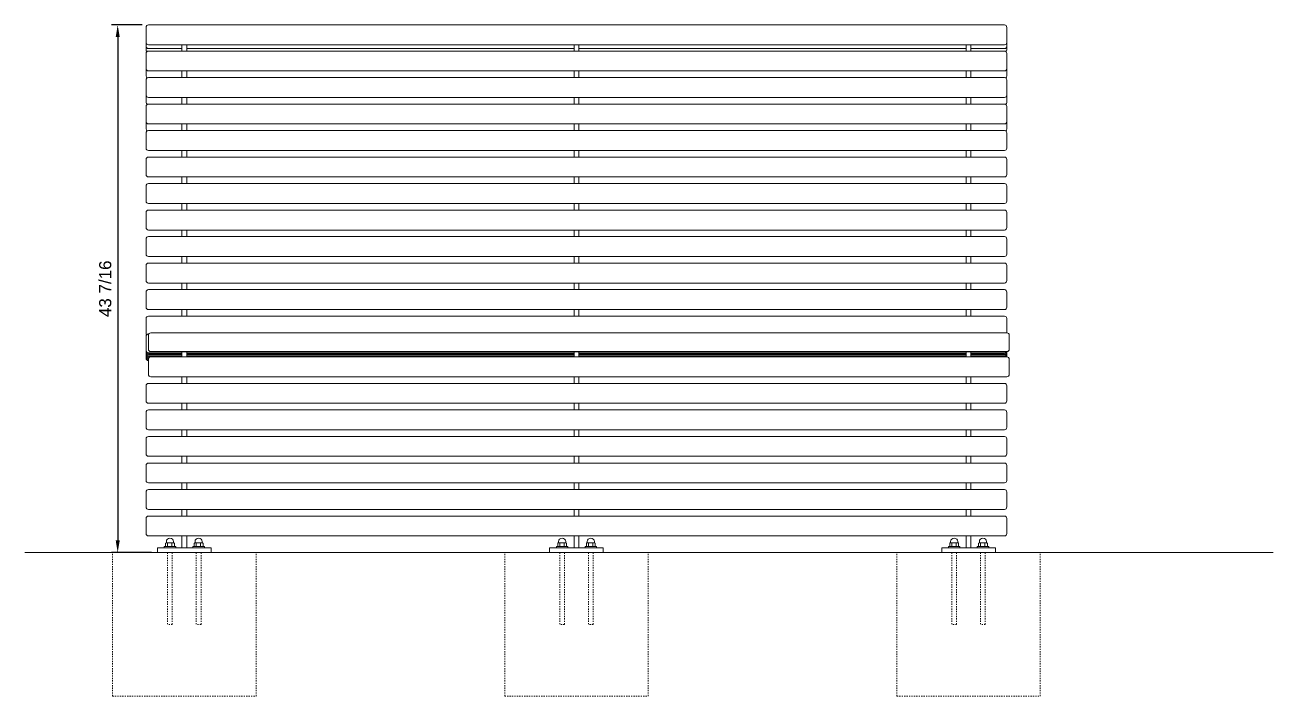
# Model space of a CAD drawing. Header units: inches. Extents: x -2 to 178, y 1 to 131.
# Drawn here: x -2.1 to 100.7, y 76.1 to 131.4 of the extents above; entities that cross this region are included whole.
import ezdxf

# ---------------------------------------------------------------- set-up
doc = ezdxf.new("R2010")
doc.units = ezdxf.units.IN
doc.linetypes.add('HIDDEN', pattern=[1.905, 1.27, -0.635])
for name, color, linetype, lineweight in [('ZANO_R', 7, 'Continuous', 0), ('ZANO_R_przerywana', 250, 'HIDDEN', 0), ('ZANO_W', 1, 'Continuous', 0)]:
    doc.layers.add(name, color=color, linetype=linetype, lineweight=lineweight)
doc.styles.get("Standard").update_dxf_attribs({"font": 'ARIALUNI.TTF'})
doc.dimstyles.new('amerykanie', dxfattribs={"dimtxt": 50, "dimasz": 50, "dimexe": 0.5, "dimexo": 0.5, "dimgap": 1, "dimtad": 1, "dimdec": 0, "dimzin": 0, "dimlunit": 5, "dimtxsty": 'Standard', "dimcen": 0.09, "dimclrd": 1, "dimclre": 1, "dimclrt": 1, "dimazin": 0, "dimtfac": 1, "dimtdec": 0, "dimtmove": 0, "dimatfit": 3, "dimfxl": 1, "dimtzin": 0, "dimarcsym": 1})

# ---------------------------------------------------------------- blocks, each defined once
blk = doc.blocks.new('*D361')
at = {"layer": 'ZANO_W', "color": 1, "lineweight": -2}
for p, q in [((7.59, 131.36), (5.06, 131.36)), ((5.56, 130.36), (5.56, 88.9)), ((8.34, 87.9), (5.06, 87.9))]:
    blk.add_line(p, q, dxfattribs=at)
at = {"layer": 'ZANO_W', "color": 1}
for points in [[(5.73, 130.36), (5.4, 130.36), (5.56, 131.36)], [(5.4, 88.9), (5.73, 88.9), (5.56, 87.9)]]:
    blk.add_solid(points, dxfattribs=at)
at = {"layer": 'ZANO_W', "color": 1, "insert": (4.54, 109.63), "char_height": 1, "attachment_point": 5, "rotation": 90}
blk.add_mtext('43 7/16', dxfattribs=at)

msp = doc.modelspace()

# ---------------------------------------------------------------- linework, layer by layer
at = {"layer": 'ZANO_R'}
for p, q in [((7.89436, 130.07051), (7.89436, 131.16221)), ((78.56351, 131.35906), (8.09121, 131.35906)), ((78.76036, 131.16221), (78.76036, 130.07051)), ((7.89436, 129.91757), (7.89436, 130.07051)), ((7.89436, 129.76464), (7.89436, 129.91757)), ((7.89436, 129.6117), (7.89436, 129.76464)), ((7.89436, 129.45876), (7.89436, 129.6117)), ((8.09121, 129.72072), (78.56351, 129.72072)), ((10.84711, 129.20919), (10.84711, 129.72072)), ((11.24081, 129.20919), (11.24081, 129.72072)), ((43.13051, 129.20919), (43.13051, 129.72072)), ((43.52421, 129.20919), (43.52421, 129.72072)), ((75.41391, 129.20919), (75.41391, 129.72072)), ((75.80761, 129.20919), (75.80761, 129.72072)), ((78.76036, 130.07051), (78.76036, 129.91757)), ((78.76036, 129.91757), (78.76036, 129.76464)), ((78.76036, 129.76464), (78.76036, 129.6117)), ((78.76036, 129.6117), (78.76036, 129.45876)), ((7.89436, 129.30583), (7.89436, 129.45876)), ((7.89436, 127.92064), (7.89436, 129.01234)), ((8.09121, 129.41485), (10.84711, 129.41485)), ((78.56351, 129.20919), (8.09121, 129.20919)), ((11.24081, 129.41485), (43.13051, 129.41485)), ((43.52421, 129.41485), (75.41391, 129.41485)), ((75.80761, 129.41485), (78.56351, 129.41485)), ((78.76036, 129.45876), (78.76036, 129.30583)), ((78.76036, 129.01234), (78.76036, 127.92064)), ((7.89436, 127.7677), (7.89436, 127.92064)), ((7.89436, 127.31982), (7.89436, 127.7677)), ((8.09121, 127.57085), (78.56351, 127.57085)), ((10.84711, 127.02579), (10.84711, 127.57085)), ((11.24081, 127.02579), (11.24081, 127.57085)), ((43.13051, 127.02579), (43.13051, 127.57085)), ((43.52421, 127.02579), (43.52421, 127.57085)), ((75.41391, 127.02579), (75.41391, 127.57085)), ((75.80761, 127.02579), (75.80761, 127.57085)), ((78.76036, 127.92064), (78.76036, 127.7677)), ((78.76036, 127.7677), (78.76036, 127.31982)), ((7.89436, 127.16688), (7.89436, 127.31982)), ((7.89436, 125.73724), (7.89436, 126.82894)), ((78.56351, 127.02579), (8.09121, 127.02579)), ((78.76036, 127.31982), (78.76036, 127.16688)), ((78.76036, 126.82894), (78.76036, 125.73724)), ((7.89436, 125.5843), (7.89436, 125.73724)), ((7.89436, 125.13642), (7.89436, 125.5843)), ((8.09121, 125.38745), (78.56351, 125.38745)), ((10.84711, 124.84239), (10.84711, 125.38745)), ((11.24081, 124.84239), (11.24081, 125.38745)), ((43.13051, 124.84239), (43.13051, 125.38745)), ((43.52421, 124.84239), (43.52421, 125.38745)), ((75.41391, 124.84239), (75.41391, 125.38745)), ((75.80761, 124.84239), (75.80761, 125.38745)), ((78.76036, 125.73724), (78.76036, 125.5843)), ((78.76036, 125.5843), (78.76036, 125.13642)), ((7.89436, 124.98348), (7.89436, 125.13642)), ((7.89436, 123.55384), (7.89436, 124.64554)), ((78.56351, 124.84239), (8.09121, 124.84239)), ((78.76036, 125.13642), (78.76036, 124.98348)), ((78.76036, 124.64554), (78.76036, 123.55384)), ((7.89436, 123.4009), (7.89436, 123.55384)), ((7.89436, 122.95302), (7.89436, 123.4009)), ((78.76036, 123.55384), (78.76036, 123.4009)), ((78.76036, 123.4009), (78.76036, 122.95302)), ((7.89436, 122.80008), (7.89436, 122.95302)), ((7.89436, 121.37044), (7.89436, 122.46214)), ((8.09121, 123.20405), (78.56351, 123.20405)), ((78.56351, 122.65899), (8.09121, 122.65899)), ((10.84711, 122.65899), (10.84711, 123.20405)), ((11.24081, 122.65899), (11.24081, 123.20405)), ((43.13051, 122.65899), (43.13051, 123.20405)), ((43.52421, 122.65899), (43.52421, 123.20405)), ((75.41391, 122.65899), (75.41391, 123.20405)), ((75.80761, 122.65899), (75.80761, 123.20405)), ((78.76036, 122.95302), (78.76036, 122.80008)), ((78.76036, 122.46214), (78.76036, 121.37044)), ((7.89436, 121.2175), (7.89436, 121.37044)), ((78.76036, 121.37044), (78.76036, 121.2175)), ((7.89436, 119.18704), (7.89436, 120.27874)), ((8.09121, 121.02065), (78.56351, 121.02065)), ((78.56351, 120.47559), (8.09121, 120.47559)), ((10.84711, 120.47559), (10.84711, 121.02065)), ((11.24081, 120.47559), (11.24081, 121.02065)), ((43.13051, 120.47559), (43.13051, 121.02065)), ((43.52421, 120.47559), (43.52421, 121.02065)), ((75.41391, 120.47559), (75.41391, 121.02065)), ((75.80761, 120.47559), (75.80761, 121.02065)), ((78.76036, 120.27874), (78.76036, 119.18704)), ((7.89436, 119.0341), (7.89436, 119.18704)), ((78.76036, 119.18704), (78.76036, 119.0341)), ((8.09121, 118.83725), (78.56351, 118.83725)), ((78.56351, 118.29219), (8.09121, 118.29219)), ((10.84711, 118.29219), (10.84711, 118.83725)), ((11.24081, 118.29219), (11.24081, 118.83725)), ((43.13051, 118.29219), (43.13051, 118.83725)), ((43.52421, 118.29219), (43.52421, 118.83725)), ((75.41391, 118.29219), (75.41391, 118.83725)), ((75.80761, 118.29219), (75.80761, 118.83725)), ((7.89436, 117.00364), (7.89436, 118.09534)), ((78.76036, 118.09534), (78.76036, 117.00364)), ((7.89436, 116.8507), (7.89436, 117.00364)), ((8.09121, 116.65385), (78.56351, 116.65385)), ((78.56351, 116.10879), (8.09121, 116.10879)), ((10.84711, 116.10879), (10.84711, 116.65385)), ((11.24081, 116.10879), (11.24081, 116.65385)), ((43.13051, 116.10879), (43.13051, 116.65385)), ((43.52421, 116.10879), (43.52421, 116.65385)), ((75.41391, 116.10879), (75.41391, 116.65385)), ((75.80761, 116.10879), (75.80761, 116.65385)), ((78.76036, 117.00364), (78.76036, 116.8507)), ((7.89436, 114.82024), (7.89436, 115.91194)), ((78.76036, 115.91194), (78.76036, 114.82024)), ((7.89436, 114.6673), (7.89436, 114.82024)), ((8.09121, 114.47046), (78.56351, 114.47046)), ((10.84711, 113.92539), (10.84711, 114.47046)), ((11.24081, 113.92539), (11.24081, 114.47046)), ((43.13051, 113.92539), (43.13051, 114.47046)), ((43.52421, 113.92539), (43.52421, 114.47046)), ((75.41391, 113.92539), (75.41391, 114.47046)), ((75.80761, 113.92539), (75.80761, 114.47046)), ((78.76036, 114.82024), (78.76036, 114.6673)), ((7.89436, 112.63684), (7.89436, 113.72854)), ((78.56351, 113.92539), (8.09121, 113.92539)), ((78.76036, 113.72854), (78.76036, 112.63684)), ((7.89436, 112.48391), (7.89436, 112.63684)), ((8.09121, 112.28706), (78.56351, 112.28706)), ((10.84711, 111.74199), (10.84711, 112.28706)), ((11.24081, 111.74199), (11.24081, 112.28706)), ((43.13051, 111.74199), (43.13051, 112.28706)), ((43.52421, 111.74199), (43.52421, 112.28706)), ((75.41391, 111.74199), (75.41391, 112.28706)), ((75.80761, 111.74199), (75.80761, 112.28706)), ((78.76036, 112.63684), (78.76036, 112.48391)), ((7.89436, 110.45344), (7.89436, 111.54514)), ((78.56351, 111.74199), (8.09121, 111.74199)), ((78.76036, 111.54514), (78.76036, 110.45344)), ((7.89436, 110.30051), (7.89436, 110.45344)), ((8.09121, 110.10366), (78.56351, 110.10366)), ((10.84711, 109.55859), (10.84711, 110.10366)), ((11.24081, 109.55859), (11.24081, 110.10366)), ((43.13051, 109.55859), (43.13051, 110.10366)), ((43.52421, 109.55859), (43.52421, 110.10366)), ((75.41391, 109.55859), (75.41391, 110.10366)), ((75.80761, 109.55859), (75.80761, 110.10366)), ((78.76036, 110.45344), (78.76036, 110.30051)), ((7.89436, 108.27004), (7.89436, 109.36174)), ((78.56351, 109.55859), (8.09121, 109.55859)), ((78.76036, 109.36174), (78.76036, 108.27004)), ((7.89436, 108.11711), (7.89436, 108.27004)), ((8.09121, 107.92026), (78.56351, 107.92026)), ((10.84711, 107.37519), (10.84711, 107.92026)), ((11.24081, 107.37519), (11.24081, 107.92026)), ((43.13051, 107.37519), (43.13051, 107.92026)), ((43.52421, 107.37519), (43.52421, 107.92026)), ((75.41391, 107.37519), (75.41391, 107.92026)), ((75.80761, 107.37519), (75.80761, 107.92026)), ((78.76036, 108.27004), (78.76036, 108.11711)), ((7.89436, 106.08664), (7.89436, 107.17834)), ((78.56351, 107.37519), (8.09121, 107.37519)), ((78.76036, 107.17834), (78.76036, 106.08664)), ((7.89436, 105.93371), (7.89436, 106.08664)), ((8.12077, 105.90618), (8.09121, 105.90618)), ((78.76036, 105.99928), (8.28806, 105.99928)), ((78.76036, 106.08664), (78.76036, 105.99928)), ((7.89436, 104.60795), (7.89436, 105.70933)), ((8.09121, 104.70105), (8.09121, 105.80243)), ((78.95721, 105.80243), (78.95721, 104.70105)), ((7.89436, 104.5614), (7.89436, 104.60795)), ((7.89436, 104.51485), (7.89436, 104.5614)), ((7.89436, 104.4683), (7.89436, 104.51485)), ((7.89436, 104.42176), (7.89436, 104.4683)), ((7.89436, 104.37521), (7.89436, 104.42176)), ((7.89436, 104.32866), (7.89436, 104.37521)), ((7.89436, 104.28211), (7.89436, 104.32866)), ((7.89436, 104.23556), (7.89436, 104.28211)), ((7.89436, 104.18901), (7.89436, 104.23556)), ((7.89436, 104.14246), (7.89436, 104.18901)), ((7.89436, 104.09591), (7.89436, 104.14246)), ((7.89436, 104.04936), (7.89436, 104.09591)), ((7.89436, 104.00281), (7.89436, 104.04936)), ((7.89436, 103.95626), (7.89436, 104.00281)), ((7.89436, 103.90971), (7.89436, 103.95626)), ((8.09121, 104.6545), (8.09121, 104.70105)), ((8.09121, 104.36455), (10.84711, 104.36455)), ((8.09121, 104.27145), (10.84711, 104.27145)), ((8.09121, 104.17836), (10.84711, 104.17836)), ((8.09121, 104.08526), (10.84711, 104.08526)), ((8.09121, 103.99216), (8.18701, 103.99216)), ((8.09121, 103.89906), (8.1064, 103.89906)), ((8.09121, 103.67663), (8.09121, 103.82322)), ((8.28806, 104.45765), (78.76036, 104.45765)), ((78.76036, 104.02007), (8.28806, 104.02007)), ((10.84711, 104.44341), (11.24081, 104.44341)), ((10.84711, 104.02007), (10.84711, 104.44341)), ((11.24081, 104.02007), (11.24081, 104.44341)), ((11.24081, 104.36455), (43.13051, 104.36455)), ((11.24081, 104.27145), (43.13051, 104.27145)), ((11.24081, 104.17836), (43.13051, 104.17836)), ((11.24081, 104.08526), (43.13051, 104.08526)), ((43.13051, 104.44341), (43.52421, 104.44341)), ((43.13051, 104.02007), (43.13051, 104.44341)), ((43.52421, 104.02007), (43.52421, 104.44341)), ((43.52421, 104.36455), (75.41391, 104.36455)), ((43.52421, 104.27145), (75.41391, 104.27145)), ((43.52421, 104.17836), (75.41391, 104.17836)), ((43.52421, 104.08526), (75.41391, 104.08526)), ((75.41391, 104.44341), (75.80761, 104.44341)), ((75.41391, 104.02007), (75.41391, 104.44341)), ((75.80761, 104.02007), (75.80761, 104.44341)), ((75.80761, 104.36455), (78.56351, 104.36455)), ((75.80761, 104.27145), (78.56351, 104.27145)), ((75.80761, 104.17836), (78.56351, 104.17836)), ((75.80761, 104.08526), (78.56351, 104.08526)), ((78.76036, 104.45765), (78.76036, 104.42176)), ((78.76036, 104.42176), (78.76036, 104.37521)), ((78.76036, 104.37521), (78.76036, 104.32866)), ((78.76036, 104.32866), (78.76036, 104.28211)), ((78.76036, 104.28211), (78.76036, 104.23556)), ((78.76036, 104.23556), (78.76036, 104.18901)), ((78.76036, 104.18901), (78.76036, 104.14246)), ((78.76036, 104.14246), (78.76036, 104.09591)), ((78.76036, 104.09591), (78.76036, 104.04936)), ((78.76036, 104.04936), (78.76036, 104.02007)), ((78.95721, 104.70105), (78.95721, 104.6545)), ((78.95721, 103.82322), (78.95721, 103.67663)), ((8.09121, 102.58406), (8.09121, 103.67663)), ((78.95721, 103.67663), (78.95721, 102.58406)), ((78.56351, 101.83493), (8.09121, 101.83493)), ((8.28806, 102.38721), (78.76036, 102.38721)), ((10.84711, 101.83493), (10.84711, 102.38721)), ((11.24081, 101.83493), (11.24081, 102.38721)), ((43.13051, 101.83493), (43.13051, 102.38721)), ((43.52421, 101.83493), (43.52421, 102.38721)), ((75.41391, 101.83493), (75.41391, 102.38721)), ((75.80761, 101.83493), (75.80761, 102.38721)), ((7.89436, 101.49149), (7.89436, 101.63808)), ((7.89436, 100.39892), (7.89436, 101.49149)), ((78.76036, 101.63808), (78.76036, 101.49149)), ((78.76036, 101.49149), (78.76036, 100.39892)), ((8.09121, 100.20207), (78.56351, 100.20207)), ((10.84711, 99.64979), (10.84711, 100.20207)), ((11.24081, 99.64979), (11.24081, 100.20207)), ((43.13051, 99.64979), (43.13051, 100.20207)), ((43.52421, 99.64979), (43.52421, 100.20207)), ((75.41391, 99.64979), (75.41391, 100.20207)), ((75.80761, 99.64979), (75.80761, 100.20207)), ((7.89436, 99.30635), (7.89436, 99.45294)), ((7.89436, 98.21378), (7.89436, 99.30635)), ((78.56351, 99.64979), (8.09121, 99.64979)), ((78.76036, 99.45294), (78.76036, 99.30635)), ((78.76036, 99.30635), (78.76036, 98.21378)), ((8.09121, 98.01693), (78.56351, 98.01693)), ((10.84711, 97.46465), (10.84711, 98.01693)), ((11.24081, 97.46465), (11.24081, 98.01693)), ((43.13051, 97.46465), (43.13051, 98.01693)), ((43.52421, 97.46465), (43.52421, 98.01693)), ((75.41391, 97.46465), (75.41391, 98.01693)), ((75.80761, 97.46465), (75.80761, 98.01693)), ((7.89436, 97.12121), (7.89436, 97.2678)), ((7.89436, 96.02864), (7.89436, 97.12121)), ((78.56351, 97.46465), (8.09121, 97.46465)), ((78.76036, 97.2678), (78.76036, 97.12121)), ((78.76036, 97.12121), (78.76036, 96.02864)), ((8.09121, 95.83179), (78.56351, 95.83179)), ((10.84711, 95.27951), (10.84711, 95.83179)), ((11.24081, 95.27951), (11.24081, 95.83179)), ((43.13051, 95.27951), (43.13051, 95.83179)), ((43.52421, 95.27951), (43.52421, 95.83179)), ((75.41391, 95.27951), (75.41391, 95.83179)), ((75.80761, 95.27951), (75.80761, 95.83179)), ((7.89436, 94.93607), (7.89436, 95.08266)), ((7.89436, 93.8435), (7.89436, 94.93607)), ((78.56351, 95.27951), (8.09121, 95.27951)), ((78.76036, 95.08266), (78.76036, 94.93607)), ((78.76036, 94.93607), (78.76036, 93.8435)), ((8.09121, 93.64665), (78.56351, 93.64665)), ((10.84711, 93.09438), (10.84711, 93.64665)), ((11.24081, 93.09438), (11.24081, 93.64665)), ((43.13051, 93.09438), (43.13051, 93.64665)), ((43.52421, 93.09438), (43.52421, 93.64665)), ((75.41391, 93.09438), (75.41391, 93.64665)), ((75.80761, 93.09438), (75.80761, 93.64665)), ((7.89436, 92.75093), (7.89436, 92.89753)), ((7.89436, 91.65836), (7.89436, 92.75093)), ((78.56351, 93.09438), (8.09121, 93.09438)), ((78.76036, 92.89753), (78.76036, 92.75093)), ((78.76036, 92.75093), (78.76036, 91.65836)), ((8.09121, 91.46151), (78.56351, 91.46151)), ((10.84711, 90.90924), (10.84711, 91.46151)), ((11.24081, 90.90924), (11.24081, 91.46151)), ((43.13051, 90.90924), (43.13051, 91.46151)), ((43.52421, 90.90924), (43.52421, 91.46151)), ((75.41391, 90.90924), (75.41391, 91.46151)), ((75.80761, 90.90924), (75.80761, 91.46151)), ((7.89436, 90.56579), (7.89436, 90.71239)), ((7.89436, 89.47322), (7.89436, 90.56579)), ((78.56351, 90.90924), (8.09121, 90.90924)), ((78.76036, 90.71239), (78.76036, 90.56579)), ((78.76036, 90.56579), (78.76036, 89.47322)), ((8.09121, 89.27637), (78.56351, 89.27637)), ((9.39042, 88.3908), (9.39042, 88.29238)), ((9.39042, 88.3908), (9.77507, 88.3908)), ((9.49973, 88.67763), (9.49973, 88.41893)), ((9.5479, 88.70576), (9.5094, 88.68354)), ((9.50944, 88.41301), (9.5479, 88.3908)), ((9.58183, 88.70576), (9.5479, 88.70576)), ((9.56758, 88.80419), (9.56758, 88.71561)), ((9.84551, 88.70576), (9.58183, 88.70576)), ((9.66394, 88.67763), (9.66394, 88.41893)), ((9.77507, 88.3908), (10.3353, 88.3908)), ((10.12653, 88.70576), (9.84551, 88.70576)), ((10.02707, 88.67763), (10.02707, 88.41893)), ((10.17781, 88.70576), (10.12653, 88.70576)), ((10.15813, 88.71561), (10.15813, 88.80419)), ((10.21631, 88.68354), (10.17781, 88.70576)), ((10.17781, 88.3908), (10.21627, 88.41301)), ((10.22599, 88.67763), (10.21586, 88.68277)), ((10.21586, 88.41372), (10.22599, 88.41893)), ((10.22599, 88.67763), (10.22599, 88.41893)), ((10.3353, 88.29238), (10.3353, 88.3908)), ((10.84711, 88.29238), (10.84711, 89.27637)), ((11.24081, 88.29238), (11.24081, 89.27637)), ((11.75262, 88.3908), (11.75262, 88.29238)), ((11.75262, 88.3908), (12.13726, 88.3908)), ((11.86192, 88.67763), (11.86192, 88.41893)), ((11.9101, 88.70576), (11.8716, 88.68354)), ((11.87164, 88.41301), (11.9101, 88.3908)), ((11.94403, 88.70576), (11.9101, 88.70576)), ((11.92978, 88.80419), (11.92978, 88.71561)), ((12.20771, 88.70576), (11.94403, 88.70576)), ((12.02614, 88.67763), (12.02614, 88.41893)), ((12.13726, 88.3908), (12.69749, 88.3908)), ((12.48873, 88.70576), (12.20771, 88.70576)), ((12.38927, 88.67763), (12.38927, 88.41893)), ((12.54002, 88.70576), (12.48873, 88.70576)), ((12.52033, 88.71561), (12.52033, 88.80419)), ((12.57851, 88.68354), (12.54002, 88.70576)), ((12.54002, 88.3908), (12.57847, 88.41301)), ((12.57806, 88.41372), (12.58819, 88.41893)), ((12.58819, 88.67763), (12.57807, 88.68277)), ((12.58819, 88.67763), (12.58819, 88.41893)), ((12.69749, 88.29238), (12.69749, 88.3908)), ((41.67382, 88.3908), (41.67382, 88.29238)), ((41.67382, 88.3908), (42.05846, 88.3908)), ((41.78312, 88.67763), (41.78312, 88.41893)), ((41.8313, 88.70576), (41.7928, 88.68354)), ((41.79284, 88.41301), (41.8313, 88.3908)), ((41.86523, 88.70576), (41.8313, 88.70576)), ((41.85098, 88.80419), (41.85098, 88.71561)), ((42.12891, 88.70576), (41.86523, 88.70576)), ((41.94734, 88.67763), (41.94734, 88.41893)), ((42.05846, 88.3908), (42.6187, 88.3908)), ((42.40993, 88.70576), (42.12891, 88.70576)), ((42.31047, 88.67763), (42.31047, 88.41893)), ((42.46122, 88.70576), (42.40993, 88.70576)), ((42.44153, 88.71561), (42.44153, 88.80419)), ((42.49971, 88.68354), (42.46122, 88.70576)), ((42.46122, 88.3908), (42.49967, 88.41301)), ((42.50939, 88.67763), (42.49926, 88.68277)), ((42.49926, 88.41372), (42.50939, 88.41893)), ((42.50939, 88.67763), (42.50939, 88.41893)), ((42.6187, 88.29238), (42.6187, 88.3908)), ((43.13051, 88.29238), (43.13051, 89.27637)), ((43.52421, 88.29238), (43.52421, 89.27637)), ((44.03602, 88.3908), (44.03602, 88.29238)), ((44.03602, 88.3908), (44.42066, 88.3908)), ((44.14532, 88.67763), (44.14532, 88.41893)), ((44.1935, 88.70576), (44.155, 88.68354)), ((44.15504, 88.41301), (44.1935, 88.3908)), ((44.22743, 88.70576), (44.1935, 88.70576)), ((44.21318, 88.80419), (44.21318, 88.71561)), ((44.49111, 88.70576), (44.22743, 88.70576)), ((44.30954, 88.67763), (44.30954, 88.41893)), ((44.42066, 88.3908), (44.9809, 88.3908)), ((44.77213, 88.70576), (44.49111, 88.70576)), ((44.67267, 88.67763), (44.67267, 88.41893)), ((44.82342, 88.70576), (44.77213, 88.70576)), ((44.80373, 88.71561), (44.80373, 88.80419)), ((44.86191, 88.68354), (44.82342, 88.70576)), ((44.82342, 88.3908), (44.86187, 88.41301)), ((44.87159, 88.67763), (44.86146, 88.68277)), ((44.86146, 88.41372), (44.87159, 88.41893)), ((44.87159, 88.67763), (44.87159, 88.41893)), ((44.9809, 88.29238), (44.9809, 88.3908)), ((73.95722, 88.3908), (73.95722, 88.29238)), ((73.95722, 88.3908), (74.34186, 88.3908)), ((74.06652, 88.67763), (74.06652, 88.41893)), ((74.1147, 88.70576), (74.0762, 88.68354)), ((74.07624, 88.41301), (74.1147, 88.3908)), ((74.14863, 88.70576), (74.1147, 88.70576)), ((74.13438, 88.80419), (74.13438, 88.71561)), ((74.41231, 88.70576), (74.14863, 88.70576)), ((74.23074, 88.67763), (74.23074, 88.41893)), ((74.34186, 88.3908), (74.9021, 88.3908)), ((74.69333, 88.70576), (74.41231, 88.70576)), ((74.59387, 88.67763), (74.59387, 88.41893)), ((74.74462, 88.70576), (74.69333, 88.70576)), ((74.72493, 88.71561), (74.72493, 88.80419)), ((74.78311, 88.68354), (74.74462, 88.70576)), ((74.74462, 88.3908), (74.78307, 88.41301)), ((74.79279, 88.67763), (74.78266, 88.68277)), ((74.78266, 88.41372), (74.79279, 88.41893)), ((74.79279, 88.67763), (74.79279, 88.41893)), ((74.9021, 88.29238), (74.9021, 88.3908)), ((75.41391, 88.29238), (75.41391, 89.27637)), ((75.80761, 88.29238), (75.80761, 89.27637)), ((76.31942, 88.3908), (76.31942, 88.29238)), ((76.31942, 88.3908), (76.70406, 88.3908)), ((76.42872, 88.67763), (76.42872, 88.41893)), ((76.4769, 88.70576), (76.4384, 88.68354)), ((76.43844, 88.41301), (76.4769, 88.3908)), ((76.51083, 88.70576), (76.4769, 88.70576)), ((76.49658, 88.80419), (76.49658, 88.71561)), ((76.77451, 88.70576), (76.51083, 88.70576)), ((76.59294, 88.67763), (76.59294, 88.41893)), ((76.70406, 88.3908), (77.2643, 88.3908)), ((77.05553, 88.70576), (76.77451, 88.70576)), ((76.95607, 88.67763), (76.95607, 88.41893)), ((77.10682, 88.70576), (77.05553, 88.70576)), ((77.08713, 88.71561), (77.08713, 88.80419)), ((77.14531, 88.68354), (77.10682, 88.70576)), ((77.10682, 88.3908), (77.14527, 88.41301)), ((77.15499, 88.67763), (77.14486, 88.68277)), ((77.14486, 88.41372), (77.15499, 88.41893)), ((77.15499, 88.67763), (77.15499, 88.41893)), ((77.2643, 88.29238), (77.2643, 88.3908)), ((100.67375, 87.89868), (-2.0721, 87.89868)), ((5.13846, 87.89868), (16.94946, 87.89868)), ((5.13846, 87.89868), (16.94946, 87.89868)), ((8.83565, 88.29238), (8.83565, 87.89868)), ((8.83565, 88.29238), (8.99313, 88.29238)), ((8.99313, 88.29238), (10.84711, 88.29238)), ((9.666, 87.89868), (10.05787, 87.89868)), ((10.84711, 88.29238), (11.24081, 88.29238)), ((11.24081, 88.29238), (13.09478, 88.29238)), ((12.02821, 87.89868), (12.42007, 87.89868)), ((13.09478, 88.29238), (13.25226, 88.29238)), ((13.25226, 87.89868), (13.25226, 88.29238)), ((37.42186, 87.89868), (49.23286, 87.89868)), ((37.42186, 87.89868), (49.23286, 87.89868)), ((41.11905, 88.29238), (41.11905, 87.89868)), ((41.11905, 88.29238), (41.27653, 88.29238)), ((41.27653, 88.29238), (43.13051, 88.29238)), ((41.94941, 87.89868), (42.34127, 87.89868)), ((43.13051, 88.29238), (43.52421, 88.29238)), ((43.52421, 88.29238), (45.37818, 88.29238)), ((44.31161, 87.89868), (44.70347, 87.89868)), ((45.37818, 88.29238), (45.53566, 88.29238)), ((45.53566, 87.89868), (45.53566, 88.29238)), ((69.70526, 87.89868), (81.51626, 87.89868)), ((69.70526, 87.89868), (81.51626, 87.89868)), ((73.40245, 88.29238), (73.40245, 87.89868)), ((73.40245, 88.29238), (73.55993, 88.29238)), ((73.55993, 88.29238), (75.41391, 88.29238)), ((74.23281, 87.89868), (74.62467, 87.89868)), ((75.41391, 88.29238), (75.80761, 88.29238)), ((75.80761, 88.29238), (77.66158, 88.29238)), ((76.59501, 87.89868), (76.98687, 87.89868)), ((77.66158, 88.29238), (77.81906, 88.29238)), ((77.81906, 87.89868), (77.81906, 88.29238))]:
    msp.add_line(p, q, dxfattribs=at)
at = {"layer": 'ZANO_R', "flags": 128}
for points in [[(9.50985, 88.68277), (9.53995, 88.69804), (9.58183, 88.70576)], [(9.66394, 88.41893), (9.62371, 88.39852), (9.58183, 88.3908)], [(9.66394, 88.67763), (9.7529, 88.69804), (9.84551, 88.70576)], [(10.02707, 88.41893), (9.93812, 88.39852), (9.84551, 88.3908)], [(10.02707, 88.67763), (10.10093, 88.70377), (10.12653, 88.70576)], [(10.12653, 88.3908), (10.10093, 88.3928), (10.02707, 88.41893)], [(10.12653, 88.70576), (10.20266, 88.6888), (10.22599, 88.67763)], [(10.22599, 88.41893), (10.20266, 88.40777), (10.12653, 88.3908)], [(11.87205, 88.68277), (11.90215, 88.69804), (11.94403, 88.70576)], [(12.02614, 88.41893), (11.98592, 88.39852), (11.94403, 88.3908)], [(12.02614, 88.67763), (12.1151, 88.69804), (12.20771, 88.70576)], [(12.38927, 88.41893), (12.30032, 88.39852), (12.20771, 88.3908)], [(12.38927, 88.67763), (12.46313, 88.70377), (12.48873, 88.70576)], [(12.48873, 88.3908), (12.46313, 88.3928), (12.38927, 88.41893)], [(12.48873, 88.70576), (12.56486, 88.6888), (12.58819, 88.67763)], [(12.58819, 88.41893), (12.56486, 88.40777), (12.48873, 88.3908)], [(41.79325, 88.68277), (41.82335, 88.69804), (41.86523, 88.70576)], [(41.94734, 88.41893), (41.90711, 88.39852), (41.86523, 88.3908)], [(41.94734, 88.67763), (42.0363, 88.69804), (42.12891, 88.70576)], [(42.31047, 88.41893), (42.22152, 88.39852), (42.12891, 88.3908)], [(42.31047, 88.67763), (42.38433, 88.70377), (42.40993, 88.70576)], [(42.40993, 88.3908), (42.38433, 88.3928), (42.31047, 88.41893)], [(42.40993, 88.70576), (42.48606, 88.6888), (42.50939, 88.67763)], [(42.50939, 88.41893), (42.48606, 88.40777), (42.40993, 88.3908)], [(44.15545, 88.68277), (44.18555, 88.69804), (44.22743, 88.70576)], [(44.30954, 88.41893), (44.26931, 88.39852), (44.22743, 88.3908)], [(44.30954, 88.67763), (44.3985, 88.69804), (44.49111, 88.70576)], [(44.67267, 88.41893), (44.58372, 88.39852), (44.49111, 88.3908)], [(44.67267, 88.67763), (44.74653, 88.70377), (44.77213, 88.70576)], [(44.77213, 88.3908), (44.74653, 88.3928), (44.67267, 88.41893)], [(44.77213, 88.70576), (44.84826, 88.6888), (44.87159, 88.67763)], [(44.87159, 88.41893), (44.84826, 88.40777), (44.77213, 88.3908)], [(74.07665, 88.68277), (74.10675, 88.69804), (74.14863, 88.70576)], [(74.23074, 88.41893), (74.19051, 88.39852), (74.14863, 88.3908)], [(74.23074, 88.67763), (74.3197, 88.69804), (74.41231, 88.70576)], [(74.59387, 88.41893), (74.50492, 88.39852), (74.41231, 88.3908)], [(74.59387, 88.67763), (74.66773, 88.70377), (74.69333, 88.70576)], [(74.69333, 88.3908), (74.66773, 88.3928), (74.59387, 88.41893)], [(74.69333, 88.70576), (74.76946, 88.6888), (74.79279, 88.67763)], [(74.79279, 88.41893), (74.76946, 88.40777), (74.69333, 88.3908)], [(76.43885, 88.68277), (76.46895, 88.69804), (76.51083, 88.70576)], [(76.59294, 88.41893), (76.55271, 88.39852), (76.51083, 88.3908)], [(76.59294, 88.67763), (76.6819, 88.69804), (76.77451, 88.70576)], [(76.95607, 88.41893), (76.86712, 88.39852), (76.77451, 88.3908)], [(76.95607, 88.67763), (77.02993, 88.70377), (77.05553, 88.70576)], [(77.05553, 88.3908), (77.02993, 88.3928), (76.95607, 88.41893)], [(77.05553, 88.70576), (77.13166, 88.6888), (77.15499, 88.67763)], [(77.15499, 88.41893), (77.13166, 88.40777), (77.05553, 88.3908)]]:
    msp.add_lwpolyline(points, dxfattribs=at)
at = {"layer": 'ZANO_R'}
for centre, radius, start, end in [((8.09121, 131.16221), 0.19685, 90, 180), ((78.56351, 131.16221), 0.19685, 0, 90), ((8.09121, 129.91757), 0.19685, 180, 270), ((8.09121, 129.6117), 0.19685, 180, 270), ((78.56351, 129.91757), 0.19685, 270, 0), ((78.56351, 129.6117), 0.19685, 270, 0), ((8.09121, 129.30583), 0.19685, 180, 228.1994479), ((8.09121, 129.01234), 0.19685, 90, 180), ((78.56351, 129.01234), 0.19685, 0, 90), ((78.56351, 129.30583), 0.19685, 311.8005521, 0), ((8.09121, 127.7677), 0.19685, 180, 270), ((78.56351, 127.7677), 0.19685, 270, 0), ((8.09121, 127.16688), 0.19685, 180, 239.1347323), ((8.09121, 126.82894), 0.19685, 90, 180), ((78.56351, 126.82894), 0.19685, 0, 90), ((78.56351, 127.16688), 0.19685, 300.8652677, 0), ((8.09121, 125.5843), 0.19685, 180, 270), ((78.56351, 125.5843), 0.19685, 270, 0), ((8.09121, 124.98348), 0.19685, 180, 239.1347323), ((8.09121, 124.64554), 0.19685, 90, 180), ((78.56351, 124.64554), 0.19685, 0, 90), ((78.56351, 124.98348), 0.19685, 300.8652677, 0), ((8.09121, 123.4009), 0.19685, 180, 270), ((78.56351, 123.4009), 0.19685, 270, 0), ((8.09121, 122.80008), 0.19685, 180, 239.1347323), ((8.09121, 122.46214), 0.19685, 90, 180), ((78.56351, 122.46214), 0.19685, 0, 90), ((78.56351, 122.80008), 0.19685, 300.8652677, 0), ((8.09121, 121.2175), 0.19685, 180, 270), ((8.09121, 120.27874), 0.19685, 90, 180), ((78.56351, 121.2175), 0.19685, 270, 0), ((78.56351, 120.27874), 0.19685, 0, 90), ((8.09121, 119.0341), 0.19685, 180, 270), ((8.09121, 118.09534), 0.19685, 90, 180), ((78.56351, 119.0341), 0.19685, 270, 0), ((78.56351, 118.09534), 0.19685, 0, 90), ((8.09121, 116.8507), 0.19685, 180, 270), ((8.09121, 115.91194), 0.19685, 90, 180), ((78.56351, 116.8507), 0.19685, 270, 0), ((78.56351, 115.91194), 0.19685, 0, 90), ((8.09121, 114.6673), 0.19685, 180, 270), ((78.56351, 114.6673), 0.19685, 270, 0), ((8.09121, 113.72854), 0.19685, 90, 180), ((78.56351, 113.72854), 0.19685, 0, 90), ((8.09121, 112.48391), 0.19685, 180, 270), ((78.56351, 112.48391), 0.19685, 270, 0), ((8.09121, 111.54514), 0.19685, 90, 180), ((78.56351, 111.54514), 0.19685, 0, 90), ((8.09121, 110.30051), 0.19685, 180, 270), ((78.56351, 110.30051), 0.19685, 270, 0), ((8.09121, 109.36174), 0.19685, 90, 180), ((78.56351, 109.36174), 0.19685, 0, 90), ((8.09121, 108.11711), 0.19685, 180, 270), ((78.56351, 108.11711), 0.19685, 270, 0), ((8.09121, 107.17834), 0.19685, 90, 180), ((78.56351, 107.17834), 0.19685, 0, 90), ((8.09121, 105.93371), 0.19685, 180, 214.7445335), ((8.09121, 105.70933), 0.19685, 90, 180), ((8.28806, 105.80243), 0.19685, 90, 180), ((78.76036, 105.80243), 0.19685, 0, 90), ((8.09121, 104.5614), 0.19685, 180, 270), ((8.09121, 104.4683), 0.19685, 180, 270), ((8.09121, 104.37521), 0.19685, 180, 270), ((8.09121, 104.28211), 0.19685, 180, 270), ((8.09121, 104.18901), 0.19685, 180, 270), ((8.09121, 104.09591), 0.19685, 180, 270), ((8.09121, 104.00281), 0.19685, 180, 270), ((8.09121, 103.90971), 0.19685, 180, 270), ((8.28806, 104.6545), 0.19685, 180, 270), ((8.28806, 103.82322), 0.19685, 90, 180), ((78.56351, 104.5614), 0.19685, 270, 328.1934785), ((78.56351, 104.4683), 0.19685, 270, 356.8984942), ((78.56351, 104.37521), 0.19685, 270, 0), ((78.56351, 104.28211), 0.19685, 270, 0), ((78.56351, 104.18901), 0.19685, 300.8847381, 0), ((78.56351, 104.09591), 0.19685, 337.3404781, 0), ((78.76036, 104.6545), 0.19685, 270, 0), ((78.76036, 103.82322), 0.19685, 0, 90), ((8.09121, 101.63808), 0.19685, 90, 180), ((8.28806, 102.58406), 0.19685, 180, 270), ((78.56351, 101.63808), 0.19685, 0, 90), ((78.76036, 102.58406), 0.19685, 270, 0), ((8.09121, 100.39892), 0.19685, 180, 270), ((78.56351, 100.39892), 0.19685, 270, 0), ((8.09121, 99.45294), 0.19685, 90, 180), ((78.56351, 99.45294), 0.19685, 0, 90), ((8.09121, 98.21378), 0.19685, 180, 270), ((78.56351, 98.21378), 0.19685, 270, 0), ((8.09121, 97.2678), 0.19685, 90, 180), ((78.56351, 97.2678), 0.19685, 0, 90), ((8.09121, 96.02864), 0.19685, 180, 270), ((78.56351, 96.02864), 0.19685, 270, 0), ((8.09121, 95.08266), 0.19685, 90, 180), ((78.56351, 95.08266), 0.19685, 0, 90), ((8.09121, 93.8435), 0.19685, 180, 270), ((78.56351, 93.8435), 0.19685, 270, 0), ((8.09121, 92.89753), 0.19685, 90, 180), ((78.56351, 92.89753), 0.19685, 0, 90), ((8.09121, 91.65836), 0.19685, 180, 270), ((78.56351, 91.65836), 0.19685, 270, 0), ((8.09121, 90.71239), 0.19685, 90, 180), ((78.56351, 90.71239), 0.19685, 0, 90), ((8.09121, 89.47322), 0.19685, 180, 270), ((78.56351, 89.47322), 0.19685, 270, 0), ((9.5836, 88.52087), 0.13008, 235.4626294, 269.2237083), ((9.55774, 88.7156), 0.00984, 270, 0), ((9.86286, 88.80419), 0.29527, 0, 180), ((9.57801, 88.56072), 0.14509, 53.6849668, 88.4903219), ((9.84979, 89.01845), 0.62766, 252.776964, 269.6094812), ((9.84123, 88.07816), 0.62761, 72.7762411, 89.6097559), ((10.16797, 88.7156), 0.00984, 180, 270), ((11.9458, 88.52087), 0.13008, 235.4627191, 269.2214592), ((11.91994, 88.7156), 0.00984, 270, 0), ((12.22506, 88.80419), 0.29527, 0, 180), ((11.94021, 88.5607), 0.14512, 53.6881005, 88.4891966), ((12.21198, 89.01842), 0.62763, 252.7764746, 269.6095224), ((12.20343, 88.07815), 0.62763, 72.7764557, 89.6099895), ((12.53017, 88.7156), 0.00984, 180, 270), ((41.867, 88.52087), 0.13008, 235.4629827, 269.2217355), ((41.84114, 88.7156), 0.00984, 270, 0), ((42.14626, 88.80419), 0.29527, 0, 180), ((41.86141, 88.56071), 0.14511, 53.6869622, 88.4903349), ((42.13318, 89.01843), 0.62764, 252.7766609, 269.6095602), ((42.12463, 88.07814), 0.62764, 72.7766025, 89.6096186), ((42.45137, 88.7156), 0.00984, 180, 270), ((44.2292, 88.52087), 0.13008, 235.4629827, 269.2217355), ((44.20334, 88.7156), 0.00984, 270, 0), ((44.50846, 88.80419), 0.29527, 0, 180), ((44.22361, 88.5607), 0.14511, 53.6875313, 88.4897658), ((44.49538, 89.01843), 0.62764, 252.7766025, 269.6096186), ((44.48683, 88.07814), 0.62764, 72.7766025, 89.6096186), ((44.81357, 88.7156), 0.00984, 180, 270), ((74.1504, 88.52087), 0.13008, 235.4629602, 269.2222978), ((74.12454, 88.7156), 0.00984, 270, 0), ((74.42966, 88.80419), 0.29527, 0, 180), ((74.14481, 88.56071), 0.14511, 53.6867479, 88.4900471), ((74.41658, 89.01843), 0.62764, 252.7766609, 269.6095602), ((74.40803, 88.07815), 0.62763, 72.7764754, 89.6097456), ((74.73477, 88.7156), 0.00984, 180, 270), ((76.5126, 88.52087), 0.13008, 235.4629827, 269.2217355), ((76.48674, 88.7156), 0.00984, 270, 0), ((76.79186, 88.80419), 0.29527, 0, 180), ((76.50701, 88.56071), 0.1451, 53.686706, 88.490591), ((76.77878, 89.01843), 0.62764, 252.7766609, 269.6095602), ((76.77023, 88.07815), 0.62763, 72.7764754, 89.6097456), ((77.09697, 88.7156), 0.00984, 180, 270)]:
    msp.add_arc(centre, radius, start, end, dxfattribs=at)
at = {"layer": 'ZANO_R_przerywana', "ltscale": 0.05}
for p, q in [((5.13846, 76.08768), (5.13846, 87.89868)), ((5.13846, 76.08768), (5.13846, 87.89868)), ((9.666, 87.89868), (9.666, 81.99318)), ((10.05971, 81.99318), (10.05971, 87.89868)), ((12.02821, 87.89868), (12.02821, 81.99318)), ((12.42191, 81.99318), (12.42191, 87.89868)), ((16.94946, 76.08768), (16.94946, 87.89868)), ((16.94946, 76.08768), (16.94946, 87.89868)), ((37.42186, 76.08768), (37.42186, 87.89868)), ((37.42186, 76.08768), (37.42186, 87.89868)), ((41.94941, 87.89868), (41.94941, 81.99318)), ((42.34311, 81.99318), (42.34311, 87.89868)), ((44.31161, 87.89868), (44.31161, 81.99318)), ((44.70531, 81.99318), (44.70531, 87.89868)), ((49.23286, 76.08768), (49.23286, 87.89868)), ((49.23286, 76.08768), (49.23286, 87.89868)), ((69.70526, 76.08768), (69.70526, 87.89868)), ((69.70526, 76.08768), (69.70526, 87.89868)), ((74.23281, 87.89868), (74.23281, 81.99318)), ((74.62651, 81.99318), (74.62651, 87.89868)), ((76.59501, 87.89868), (76.59501, 81.99318)), ((76.98871, 81.99318), (76.98871, 87.89868)), ((81.51626, 76.08768), (81.51626, 87.89868)), ((81.51626, 76.08768), (81.51626, 87.89868)), ((10.05971, 81.99318), (9.666, 81.99318)), ((12.42191, 81.99318), (12.02821, 81.99318)), ((42.34311, 81.99318), (41.94941, 81.99318)), ((44.70531, 81.99318), (44.31161, 81.99318)), ((74.62651, 81.99318), (74.23281, 81.99318)), ((76.98871, 81.99318), (76.59501, 81.99318)), ((5.13846, 76.08768), (16.94946, 76.08768)), ((5.13846, 76.08768), (16.94946, 76.08768)), ((37.42186, 76.08768), (49.23286, 76.08768)), ((37.42186, 76.08768), (49.23286, 76.08768)), ((69.70526, 76.08768), (81.51626, 76.08768)), ((69.70526, 76.08768), (81.51626, 76.08768))]:
    msp.add_line(p, q, dxfattribs=at)

# ---------------------------------------------------------------- dimensions: what is measured, and where the dimension line sits
at = {"layer": 'ZANO_W'}
dim = msp.add_linear_dim(base=(5.56199, 87.89868), p1=(8.09121, 131.35906), p2=(8.83565, 87.89868), angle=90, dimstyle='amerykanie', override={"dimtxt": 1, "dimasz": 1, "dimgap": 0.5, "dimdec": 4, "dimaunit": 1, "dimadec": 1, "dimtdec": 4, "dimtmove": 1, "dimfrac": 2}, dxfattribs=at)
dim.commit()
dim.dimension.update_dxf_attribs({"geometry": '*D361', "text_midpoint": (4.54289, 109.62887)})

doc.saveas('drawing.dxf')
